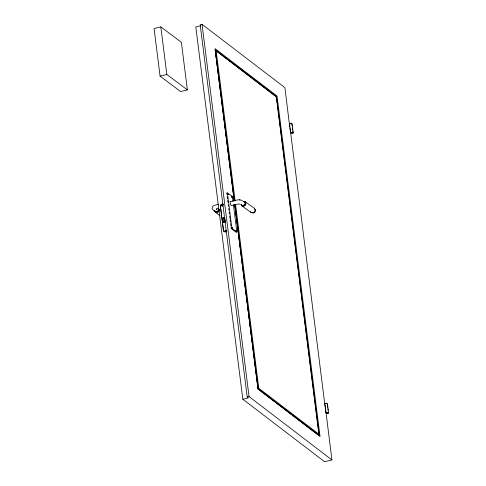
<?xml version="1.0" encoding="UTF-8"?>
<svg xmlns="http://www.w3.org/2000/svg" width="486" height="486" viewBox="0 0 486 486"><rect width="100%" height="100%" fill="white"/><g stroke="black" fill="none" stroke-linecap="round" stroke-linejoin="round"><path stroke-width="0.73" d="M242.563 200.432L238.304 199.77L230.121 201.569L230.492 204.503L231.275 205.621L238.249 204.023L240.139 204.156M221.902 205.384L221.968 205.888M222.047 205.955L222.74 205.59L222.655 205.08M226.84 231.142L225.607 231.998L224.119 231.676L223.414 230.498L220.371 206.38L220.741 204.94L221.981 204.084L223.347 204.314M224.234 231.767L223.53 230.583L220.486 206.471L220.857 205.031L222.09 204.175L223.463 204.399M218.026 210.833L218.451 209.217L217.922 208.336M219.034 209.557L218.597 211.234L217.151 212.224L215.547 211.951L214.721 210.572M219.386 209.472L218.876 211.422L217.193 212.576L215.328 212.261L214.369 210.657M216.635 208.488L216.3 209.502L217.12 208.986M227.928 194.333L228.499 194.467M228.475 194.661L228.019 194.224L228.347 194.418M236.524 230.595L235.953 230.285L236.536 230.54M223.505 217.357L222.673 218.943L223.141 222.649L225.352 222.12L223.979 221.063L223.505 217.357L224.884 218.408M223.141 222.649L223.979 221.063M222.163 205.22L222.066 205.985M225.492 231.907L226.725 231.05M244.64 204.576L243.249 205.535L241.7 205.268M290.592 132.739L289.328 123.547L291.205 123.116L292.086 123.784L293.234 132.891L291.825 133.231L290.671 132.721M289.522 123.614L289.942 123.857M290.452 123.25L290.16 123.809M290.482 132.648L292.353 132.216L293.234 132.891M292.985 132.854L291.879 133.121L291.193 132.593L292.299 132.326L292.985 132.854L292.809 131.451M325.978 412.839L324.715 403.647L326.592 403.216L327.467 403.884L328.621 412.991L327.206 413.331L326.057 412.821M325.426 403.593L327.108 403.532M325.863 412.748L327.74 412.316L328.621 412.991M233.414 204.612L236.87 231.956L236.269 232.308L231.804 229.137M236.87 231.956L231.895 228.426L231.245 228.736L231.057 227.248M160.823 26.888L154.074 28.546L160.082 76.132L180.634 91.556L187.383 89.892L181.369 42.306L160.823 26.888L166.832 74.473L187.383 89.892M160.082 76.132L166.832 74.473M289.328 123.547L284.893 87.632L202.03 24.3L200.183 24.743L247.216 397.038L248.364 397.913L242.836 399.243L195.803 26.955L200.639 25.788M222.132 205.165L222.418 205.414L222.296 205.128M222.466 205.791L222.163 205.378M222.321 205.341L222.436 205.572M221.968 205.59L222.631 205.359M225.358 230.668L225.844 230.814L225.146 230.716M225.492 230.413L225.826 230.65M247.216 397.038L249.057 396.594L331.926 459.926L324.557 461.7L242.836 399.243M218.718 204.235L213.755 205.535L212.856 206.155L212.109 208.342C212.953 210.128 214.545 211.768 216.635 211.787M230.121 201.569L230.753 201.465M239.44 199.764L240.06 199.758M231.743 196.472L232.387 196.478L233.043 201.654M225.243 231.245L225.765 231.123L225.869 230.358L225.127 230.34L225.042 231.087M232.387 196.478L227.412 192.942L226.713 192.899L226.901 194.394M232.168 197.134L231.846 196.939L232.338 197.304M243.17 201.301L245.041 201.617L254.336 208.221L255.296 209.824L254.786 211.775L253.103 212.929L251.238 212.613L241.937 206.009L240.977 204.406M243.249 201.386L244.318 201.569L245.144 202.948L244.701 204.624L243.255 205.614L241.651 205.341L241.099 204.424M243.747 201.745L244.823 201.927L245.643 203.306L245.205 204.983L243.759 205.973L242.156 205.7L241.603 204.782M241.937 206.009L243.802 206.325L245.485 205.171L246.001 203.221L245.041 201.617M251.955 212.661L253.564 212.935L255.01 211.945L255.448 210.268L254.621 208.889M291.15 123.225L291.721 123.432L292.104 125.85M222.278 206.131L221.731 205.566L221.932 205.049L222.454 204.922L222.88 205.408M228.019 194.224L228.487 194.515M231.846 196.939L232.278 197.419L231.755 197.049M215.328 212.261L219.976 215.565M232.703 227.879L232.126 227.57L232.727 227.946M276.218 96.617L215.383 50.131L234.392 200.584M324.715 403.647L290.051 127.818M318.938 434.241L258.795 388.278L235.576 204.503M250.6 211.544L251.238 212.613M244.264 201.641L245.059 202.966M218.208 208.178L218.761 209.095M217.983 208.281L218.53 209.199L218.093 210.875L216.647 211.866L215.043 211.592L214.49 210.675M214.563 210.638L215.091 211.525M292.365 127.952L292.633 130.054M327.309 404.552L327.661 407.353M327.843 408.75L328.02 410.154M289.607 124.313L289.875 126.415M324.994 404.419L325.347 407.219M325.523 408.617L331.926 459.926M235.103 200.742L216.167 50.86L276.309 96.823L318.98 435.152L258.151 388.66L234.866 204.351M234.276 200.791L215.061 48.673L277.038 96.04L320.043 436.428L258.06 389.061L234.756 204.557M234.209 200.791L215.11 49.584L276.4 96.422L319.259 435.699L257.969 388.855L234.683 204.551M227.412 192.942L231.895 228.426M227.187 196.636L227.472 198.871M227.661 200.366L227.94 202.607M228.226 204.849L228.414 206.337M228.693 208.579L228.882 210.074M229.167 212.315L229.356 213.804M229.641 216.045L229.921 218.287M230.109 219.781L230.394 222.017M230.583 223.511L230.862 225.753M202.03 24.3L249.057 396.594M224.982 219.15L225.261 221.379M326.987 412.45L326.695 413.015L328.372 412.954L326.987 412.45"/></g></svg>
